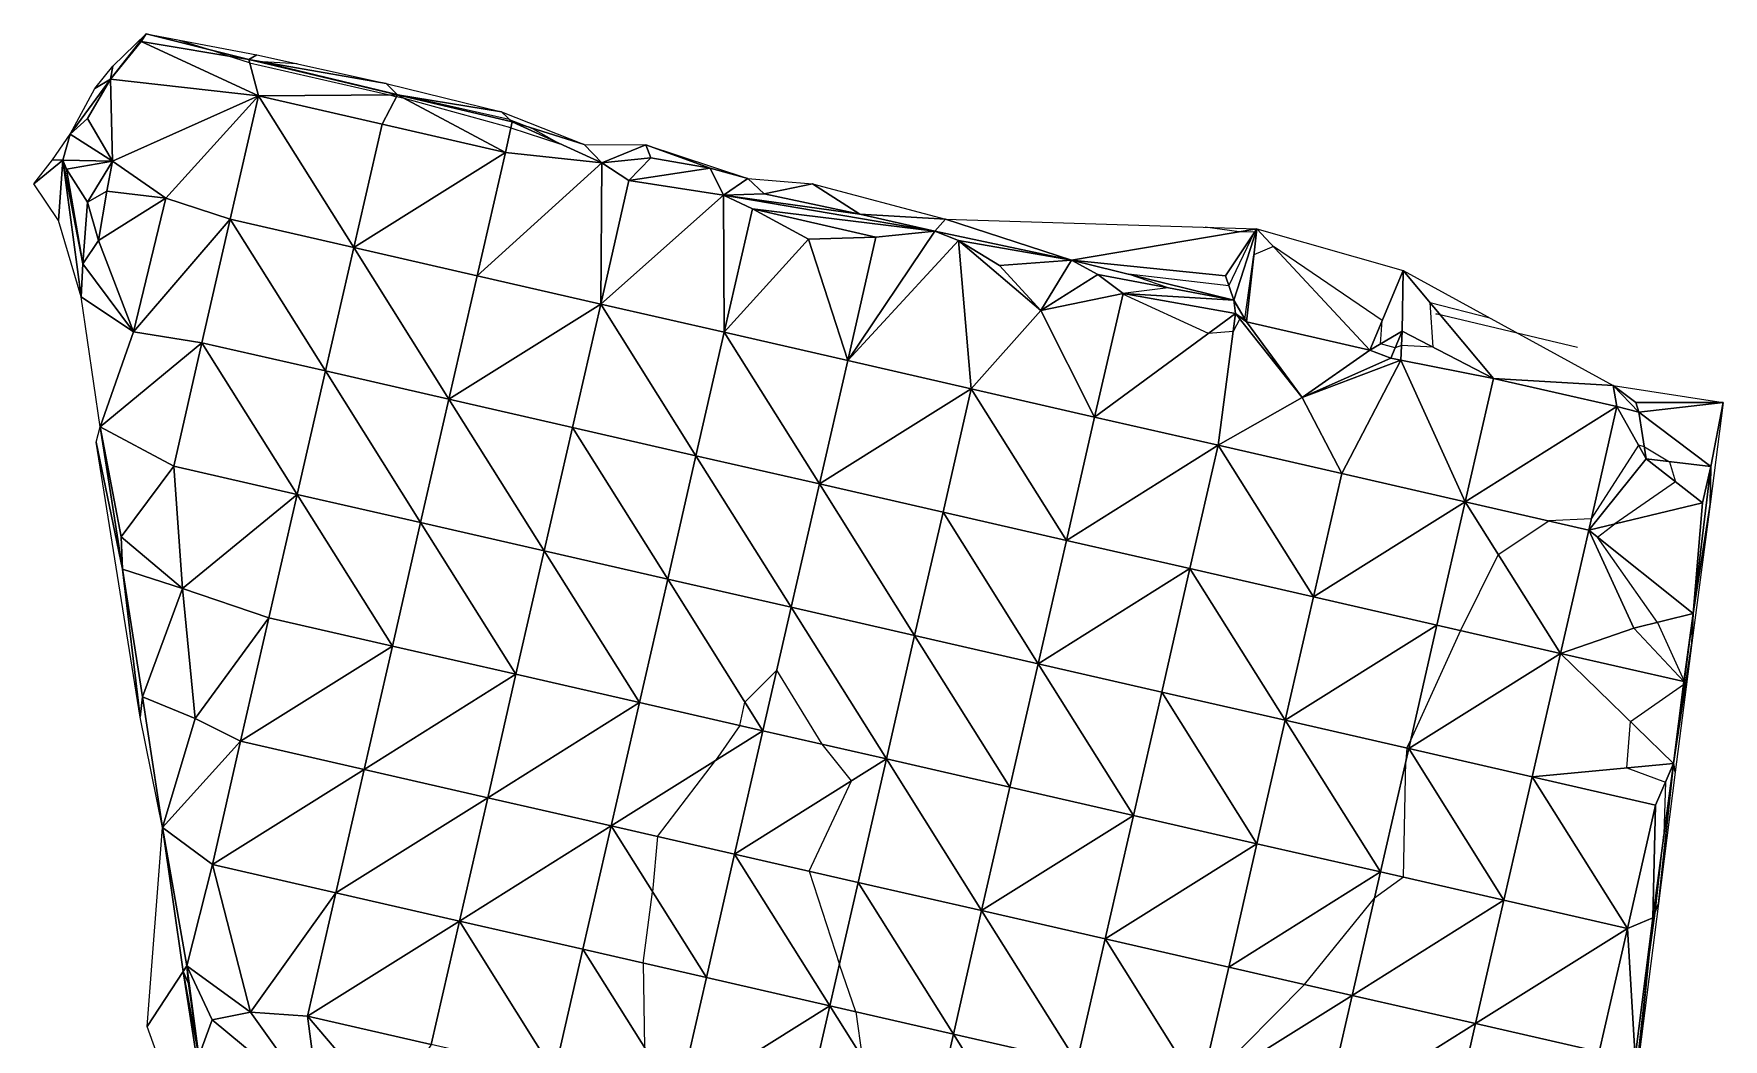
# Model space of a CAD drawing. Extents: x 452550 to 453808, y 451368 to 453069.
# Drawn here: x 452835 to 452968.3, y 452989.5 to 453068.9 of the extents above; entities that cross this region are included whole.
import ezdxf

# ---------------------------------------------------------------- set-up
doc = ezdxf.new("R2010")
doc.units = 0
doc.header["$LTSCALE"] = 0.35
doc.header["$MEASUREMENT"] = 0
doc.linetypes.add('DASHED', pattern=[5442.857143, 3628.571429, -1814.285714])
doc.layers.add('Default', color=42, linetype='Continuous', lineweight=25)
doc.layers.add('FPS_Contours-Minor', color=40, linetype='DASHED', lineweight=25)

msp = doc.modelspace()

# ---------------------------------------------------------------- linework, layer by layer
at = {"layer": 'Default', "ltscale": 2.857143}
msp.add_polyline3d([(452956.81, 453044.12, 13.9), (452945.64, 453046.78, 13.8), (452945.67, 453046.72, 13.84)], dxfattribs=at)
at = {"layer": 'Default', "color": 8, "linetype": 'Continuous', "lineweight": 25}
for points in [[(452843.44, 453068.28, 14.05), (452841.01, 453065.32, 14.25), (452843.82, 453068.9, 14.02)], [(452841.01, 453065.32, 14.25), (452841.19, 453066.35, 14.24), (452843.82, 453068.9, 14.02)], [(452852.7, 453063.99, 14.12), (452841.01, 453065.32, 14.25), (452843.44, 453068.28, 14.05)], [(452843.82, 453068.9, 14.02), (452851.93, 453066.87, 13.99), (452843.44, 453068.28, 14.05)], [(452851.93, 453066.87, 13.99), (452852.7, 453063.99, 14.12), (452843.44, 453068.28, 14.05)], [(452843.82, 453068.9, 14.02), (452852.57, 453067.24, 13.95), (452851.93, 453066.87, 13.99)], [(452851.93, 453066.87, 13.99), (452852.57, 453067.24, 13.95), (452862.77, 453064.98, 14.11)], [(452863.67, 453064.09, 13.99), (452852.7, 453063.99, 14.12), (452851.93, 453066.87, 13.99)], [(452862.77, 453064.98, 14.11), (452863.67, 453064.09, 13.99), (452851.93, 453066.87, 13.99)], [(452837.83, 453060.97, 14.28), (452839.79, 453064.58, 14.28), (452841.01, 453065.32, 14.25)], [(452839.19, 453062.22, 14.19), (452837.83, 453060.97, 14.28), (452841.01, 453065.32, 14.25)], [(452841.01, 453065.32, 14.25), (452841.17, 453058.83, 14.2), (452839.19, 453062.22, 14.19)], [(452841.19, 453066.35, 14.24), (452841.01, 453065.32, 14.25), (452839.79, 453064.58, 14.28)], [(452841.01, 453065.32, 14.25), (452852.7, 453063.99, 14.12), (452841.17, 453058.83, 14.2)], [(452852.7, 453063.99, 14.12), (452845.38, 453055.92, 14.07), (452841.17, 453058.83, 14.2)], [(452852.7, 453063.99, 14.12), (452850.47, 453054.25, 14.06), (452845.38, 453055.92, 14.07)], [(452860.22, 453052.02, 14.02), (452850.47, 453054.25, 14.06), (452852.7, 453063.99, 14.12)], [(452863.67, 453064.09, 13.99), (452862.45, 453061.76, 14.09), (452852.7, 453063.99, 14.12)], [(452862.45, 453061.76, 14.09), (452860.22, 453052.02, 14.02), (452852.7, 453063.99, 14.12)], [(452872.2, 453059.53, 14.1), (452862.45, 453061.76, 14.09), (452863.67, 453064.09, 13.99)], [(452862.77, 453064.98, 14.11), (452871.87, 453062.73, 14.07), (452863.67, 453064.09, 13.99)], [(452872.71, 453061.94, 13.97), (452872.2, 453059.53, 14.1), (452863.67, 453064.09, 13.99)], [(452871.87, 453062.73, 14.07), (452872.71, 453061.94, 13.97), (452863.67, 453064.09, 13.99)], [(452871.87, 453062.73, 14.07), (452878.4, 453060.15, 14.06), (452872.71, 453061.94, 13.97)], [(452841.17, 453058.83, 14.2), (452837.83, 453060.97, 14.28), (452839.19, 453062.22, 14.19)], [(452872.2, 453059.53, 14.1), (452860.22, 453052.02, 14.02), (452862.45, 453061.76, 14.09)], [(452879.8, 453058.7, 14.02), (452872.2, 453059.53, 14.1), (452872.71, 453061.94, 13.97)], [(452878.4, 453060.15, 14.06), (452879.8, 453058.7, 14.02), (452872.71, 453061.94, 13.97)], [(452837.83, 453060.97, 14.28), (452837.26, 453058.93, 14.26), (452836.45, 453058.95, 14.15)], [(452837.26, 453058.93, 14.26), (452837.83, 453060.97, 14.28), (452841.17, 453058.83, 14.2)], [(452878.4, 453060.15, 14.06), (452883.27, 453060.13, 14.14), (452879.8, 453058.7, 14.02)], [(452883.27, 453060.13, 14.14), (452883.67, 453059.09, 14), (452879.8, 453058.7, 14.02)], [(452888.35, 453058.28, 14.06), (452883.27, 453060.13, 14.14), (452891.32, 453057.47, 14.06)], [(452883.27, 453060.13, 14.14), (452888.35, 453058.28, 14.06), (452883.67, 453059.09, 14)], [(452834.96, 453057.04, 14.22), (452836.45, 453058.95, 14.15), (452837.26, 453058.93, 14.26)], [(452836.91, 453054.16, 14.25), (452834.96, 453057.04, 14.22), (452837.26, 453058.93, 14.26)], [(452838.71, 453048.13, 14.2), (452836.91, 453054.16, 14.25), (452837.26, 453058.93, 14.26)], [(452838.84, 453050.74, 14.14), (452838.71, 453048.13, 14.2), (452837.26, 453058.93, 14.26)], [(452837.54, 453058.22, 14.21), (452837.26, 453058.93, 14.26), (452841.17, 453058.83, 14.2)], [(452837.26, 453058.93, 14.26), (452837.54, 453058.22, 14.21), (452838.84, 453050.74, 14.14)], [(452839.21, 453055.59, 14.2), (452837.54, 453058.22, 14.21), (452841.17, 453058.83, 14.2)], [(452840.72, 453056.48, 14.2), (452839.21, 453055.59, 14.2), (452841.17, 453058.83, 14.2)], [(452845.38, 453055.92, 14.07), (452840.72, 453056.48, 14.2), (452841.17, 453058.83, 14.2)], [(452869.96, 453049.78, 14.02), (452860.22, 453052.02, 14.02), (452872.2, 453059.53, 14.1)], [(452869.96, 453049.78, 14.02), (452872.2, 453059.53, 14.1), (452879.8, 453058.7, 14.02)], [(452879.71, 453047.55, 14.03), (452869.96, 453049.78, 14.02), (452879.8, 453058.7, 14.02)], [(452881.94, 453057.3, 14.07), (452879.71, 453047.55, 14.03), (452879.8, 453058.7, 14.02)], [(452883.67, 453059.09, 14), (452881.94, 453057.3, 14.07), (452879.8, 453058.7, 14.02)], [(452888.35, 453058.28, 14.06), (452881.94, 453057.3, 14.07), (452883.67, 453059.09, 14)], [(452837.54, 453058.22, 14.21), (452839.21, 453055.59, 14.2), (452838.84, 453050.74, 14.14)], [(452889.4, 453056.16, 14.07), (452881.94, 453057.3, 14.07), (452888.35, 453058.28, 14.06)], [(452891.32, 453057.47, 14.06), (452889.4, 453056.16, 14.07), (452888.35, 453058.28, 14.06)], [(452889.4, 453056.16, 14.07), (452891.32, 453057.47, 14.06), (452892.61, 453056.26, 14.1)], [(452891.32, 453057.47, 14.06), (452896.44, 453057.04, 14.18), (452892.61, 453056.26, 14.1)], [(452840.72, 453056.48, 14.2), (452840.08, 453052.58, 14.41), (452839.21, 453055.59, 14.2)], [(452840.08, 453052.58, 14.41), (452840.72, 453056.48, 14.2), (452845.38, 453055.92, 14.07)], [(452879.71, 453047.55, 14.03), (452881.94, 453057.3, 14.07), (452889.4, 453056.16, 14.07)], [(452889.4, 453056.16, 14.07), (452889.46, 453045.32, 14.02), (452879.71, 453047.55, 14.03)], [(452889.4, 453056.16, 14.07), (452892.61, 453056.26, 14.1), (452900.16, 453054.65, 14.09)], [(452891.69, 453055.07, 14.07), (452889.4, 453056.16, 14.07), (452906.08, 453053.32, 14.01)], [(452900.16, 453054.65, 14.09), (452906.08, 453053.32, 14.01), (452889.4, 453056.16, 14.07)], [(452889.4, 453056.16, 14.07), (452891.69, 453055.07, 14.07), (452889.46, 453045.32, 14.02)], [(452892.61, 453056.26, 14.1), (452896.44, 453057.04, 14.18), (452900.16, 453054.65, 14.09)], [(452896.44, 453057.04, 14.18), (452906.93, 453054.26, 14.02), (452900.16, 453054.65, 14.09)], [(452839.21, 453055.59, 14.2), (452840.08, 453052.58, 14.41), (452838.84, 453050.74, 14.14)], [(452842.83, 453045.35, 14.14), (452840.08, 453052.58, 14.41), (452845.38, 453055.92, 14.07)], [(452845.38, 453055.92, 14.07), (452850.47, 453054.25, 14.06), (452842.83, 453045.35, 14.14)], [(452891.69, 453055.07, 14.07), (452896.12, 453052.68, 14.1), (452889.46, 453045.32, 14.02)], [(452901.44, 453052.84, 14.1), (452896.12, 453052.68, 14.1), (452891.69, 453055.07, 14.07)], [(452906.08, 453053.32, 14.01), (452901.44, 453052.84, 14.1), (452891.69, 453055.07, 14.07)], [(452906.93, 453054.26, 14.02), (452906.08, 453053.32, 14.01), (452900.16, 453054.65, 14.09)], [(452850.47, 453054.25, 14.06), (452848.24, 453044.5, 14.02), (452842.83, 453045.35, 14.14)], [(452857.99, 453042.27, 14.03), (452848.24, 453044.5, 14.02), (452850.47, 453054.25, 14.06)], [(452860.22, 453052.02, 14.02), (452857.99, 453042.27, 14.03), (452850.47, 453054.25, 14.06)], [(452899.21, 453043.09, 14.01), (452901.44, 453052.84, 14.1), (452906.08, 453053.32, 14.01)], [(452899.21, 453043.09, 14.01), (452906.08, 453053.32, 14.01), (452907.95, 453052.57, 14.05)], [(452906.93, 453054.26, 14.02), (452916.86, 453051.02, 14.04), (452906.08, 453053.32, 14.01)], [(452916.86, 453051.02, 14.04), (452907.95, 453052.57, 14.05), (452906.08, 453053.32, 14.01)], [(452906.93, 453054.26, 14.02), (452931.5, 453053.5, 14), (452916.86, 453051.02, 14.04)], [(452916.86, 453051.02, 14.04), (452931.5, 453053.5, 14), (452929.02, 453049.77, 14.05)], [(452929.02, 453049.77, 14.05), (452931.5, 453053.5, 14), (452929.68, 453047.86, 13.93)], [(452931.5, 453053.5, 14), (452930.68, 453046.15, 14.01), (452929.68, 453047.86, 13.93)], [(452940.43, 453043.91, 14.02), (452930.68, 453046.15, 14.01), (452931.5, 453053.5, 14)], [(452940.43, 453043.91, 14.02), (452931.5, 453053.5, 14), (452943.05, 453050.21, 13.96)], [(452842.83, 453045.35, 14.14), (452838.84, 453050.74, 14.14), (452840.08, 453052.58, 14.41)], [(452867.73, 453040.04, 14.03), (452857.99, 453042.27, 14.03), (452860.22, 453052.02, 14.02)], [(452869.96, 453049.78, 14.02), (452867.73, 453040.04, 14.03), (452860.22, 453052.02, 14.02)], [(452896.12, 453052.68, 14.1), (452899.21, 453043.09, 14.01), (452889.46, 453045.32, 14.02)], [(452901.44, 453052.84, 14.1), (452899.21, 453043.09, 14.01), (452896.12, 453052.68, 14.1)], [(452908.96, 453040.86, 14.02), (452899.21, 453043.09, 14.01), (452907.95, 453052.57, 14.05)], [(452916.86, 453051.02, 14.04), (452911.19, 453050.61, 14.07), (452907.95, 453052.57, 14.05)], [(452907.95, 453052.57, 14.05), (452914.45, 453047.04, 14.01), (452908.96, 453040.86, 14.02)], [(452911.19, 453050.61, 14.07), (452914.45, 453047.04, 14.01), (452907.95, 453052.57, 14.05)], [(452842.83, 453045.35, 14.14), (452838.71, 453048.13, 14.2), (452838.84, 453050.74, 14.14)], [(452911.19, 453050.61, 14.07), (452916.86, 453051.02, 14.04), (452914.45, 453047.04, 14.01)], [(452916.86, 453051.02, 14.04), (452918.94, 453049.88, 14.07), (452914.45, 453047.04, 14.01)], [(452929.68, 453047.86, 13.93), (452918.94, 453049.88, 14.07), (452916.86, 453051.02, 14.04)], [(452929.02, 453049.77, 14.05), (452929.68, 453047.86, 13.93), (452916.86, 453051.02, 14.04)], [(452879.71, 453047.55, 14.03), (452867.73, 453040.04, 14.03), (452869.96, 453049.78, 14.02)], [(452918.94, 453049.88, 14.07), (452920.94, 453048.38, 14), (452914.45, 453047.04, 14.01)], [(452929.68, 453047.86, 13.93), (452920.94, 453048.38, 14), (452918.94, 453049.88, 14.07)], [(452940.43, 453043.91, 14.02), (452943.05, 453050.21, 13.96), (452942.97, 453045.41, 13.95)], [(452943.05, 453050.21, 13.96), (452950.18, 453041.68, 14.09), (452942.97, 453045.41, 13.95)], [(452959.62, 453041.13, 14.06), (452950.18, 453041.68, 14.09), (452943.05, 453050.21, 13.96)], [(452842.83, 453045.35, 14.14), (452840.19, 453037.86, 14.32), (452838.71, 453048.13, 14.2)], [(452920.94, 453048.38, 14), (452918.7, 453038.63, 14.02), (452914.45, 453047.04, 14.01)], [(452918.7, 453038.63, 14.02), (452920.94, 453048.38, 14), (452929.82, 453046.81, 13.99)], [(452920.94, 453048.38, 14), (452929.68, 453047.86, 13.93), (452929.82, 453046.81, 13.99)], [(452877.48, 453037.81, 14.03), (452867.73, 453040.04, 14.03), (452879.71, 453047.55, 14.03)], [(452887.23, 453035.57, 14.02), (452877.48, 453037.81, 14.03), (452879.71, 453047.55, 14.03)], [(452889.46, 453045.32, 14.02), (452887.23, 453035.57, 14.02), (452879.71, 453047.55, 14.03)], [(452918.7, 453038.63, 14.02), (452908.96, 453040.86, 14.02), (452914.45, 453047.04, 14.01)], [(452928.45, 453036.4, 14.03), (452918.7, 453038.63, 14.02), (452929.82, 453046.81, 13.99)], [(452928.45, 453036.4, 14.03), (452929.82, 453046.81, 13.99), (452935.08, 453040.17, 14.07)], [(452929.68, 453047.86, 13.93), (452930.68, 453046.15, 14.01), (452929.82, 453046.81, 13.99)], [(452929.82, 453046.81, 13.99), (452930.68, 453046.15, 14.01), (452935.08, 453040.17, 14.07)], [(452842.83, 453045.35, 14.14), (452848.24, 453044.5, 14.02), (452840.19, 453037.86, 14.32)], [(452896.98, 453033.34, 14.01), (452887.23, 453035.57, 14.02), (452889.46, 453045.32, 14.02)], [(452899.21, 453043.09, 14.01), (452896.98, 453033.34, 14.01), (452889.46, 453045.32, 14.02)], [(452930.68, 453046.15, 14.01), (452940.43, 453043.91, 14.02), (452935.08, 453040.17, 14.07)], [(452940.43, 453043.91, 14.02), (452942.97, 453045.41, 13.95), (452942.07, 453043.28, 14.03)], [(452942.07, 453043.28, 14.03), (452942.97, 453045.41, 13.95), (452942.86, 453043.11, 14.05)], [(452942.97, 453045.41, 13.95), (452950.18, 453041.68, 14.09), (452942.86, 453043.11, 14.05)], [(452848.24, 453044.5, 14.02), (452846.01, 453034.75, 14.1), (452840.19, 453037.86, 14.32)], [(452855.75, 453032.52, 14.05), (452846.01, 453034.75, 14.1), (452848.24, 453044.5, 14.02)], [(452857.99, 453042.27, 14.03), (452855.75, 453032.52, 14.05), (452848.24, 453044.5, 14.02)], [(452908.96, 453040.86, 14.02), (452896.98, 453033.34, 14.01), (452899.21, 453043.09, 14.01)], [(452940.43, 453043.91, 14.02), (452942.07, 453043.28, 14.03), (452935.08, 453040.17, 14.07)], [(452935.08, 453040.17, 14.07), (452942.07, 453043.28, 14.03), (452942.86, 453043.11, 14.05)], [(452938.2, 453034.17, 14.03), (452935.08, 453040.17, 14.07), (452942.86, 453043.11, 14.05)], [(452947.95, 453031.94, 14.02), (452938.2, 453034.17, 14.03), (452942.86, 453043.11, 14.05)], [(452942.86, 453043.11, 14.05), (452950.18, 453041.68, 14.09), (452947.95, 453031.94, 14.02)], [(452865.5, 453030.29, 14.05), (452855.75, 453032.52, 14.05), (452857.99, 453042.27, 14.03)], [(452867.73, 453040.04, 14.03), (452865.5, 453030.29, 14.05), (452857.99, 453042.27, 14.03)], [(452947.95, 453031.94, 14.02), (452950.18, 453041.68, 14.09), (452959.93, 453039.45, 14.08)], [(452950.18, 453041.68, 14.09), (452959.62, 453041.13, 14.06), (452959.93, 453039.45, 14.08)], [(452875.25, 453028.06, 14.05), (452865.5, 453030.29, 14.05), (452867.73, 453040.04, 14.03)], [(452877.48, 453037.81, 14.03), (452875.25, 453028.06, 14.05), (452867.73, 453040.04, 14.03)], [(452906.73, 453031.11, 14.01), (452896.98, 453033.34, 14.01), (452908.96, 453040.86, 14.02)], [(452916.47, 453028.88, 14.03), (452906.73, 453031.11, 14.01), (452908.96, 453040.86, 14.02)], [(452918.7, 453038.63, 14.02), (452916.47, 453028.88, 14.03), (452908.96, 453040.86, 14.02)], [(452938.2, 453034.17, 14.03), (452928.45, 453036.4, 14.03), (452935.08, 453040.17, 14.07)], [(452959.93, 453039.45, 14.08), (452959.62, 453041.13, 14.06), (452961.66, 453039.01, 14.08)], [(452959.62, 453041.13, 14.06), (452968.31, 453039.78, 14.03), (452961.41, 453039.78, 14.14)], [(452959.62, 453041.13, 14.06), (452961.41, 453039.78, 14.14), (452961.66, 453039.01, 14.08)], [(452959.93, 453039.45, 14.08), (452957.7, 453029.7, 13.99), (452947.95, 453031.94, 14.02)], [(452959.93, 453039.45, 14.08), (452962.23, 453035.32, 13.97), (452957.7, 453029.7, 13.99)], [(452959.93, 453039.45, 14.08), (452961.66, 453039.01, 14.08), (452962.23, 453035.32, 13.97)], [(452968.31, 453039.78, 14.03), (452961.66, 453039.01, 14.08), (452961.41, 453039.78, 14.14)], [(452961.66, 453039.01, 14.08), (452968.31, 453039.78, 14.03), (452967.33, 453034.71, 14.05)], [(452967.33, 453034.71, 14.05), (452962.23, 453035.32, 13.97), (452961.66, 453039.01, 14.08)], [(452967.28, 453031.75, 14.04), (452967.33, 453034.71, 14.05), (452968.31, 453039.78, 14.03)], [(452841.96, 453026.6, 14.28), (452839.88, 453036.65, 14.19), (452840.19, 453037.86, 14.32)], [(452841.85, 453029.17, 14.15), (452841.96, 453026.6, 14.28), (452840.19, 453037.86, 14.32)], [(452840.19, 453037.86, 14.32), (452846.01, 453034.75, 14.1), (452841.85, 453029.17, 14.15)], [(452885, 453025.83, 14.04), (452875.25, 453028.06, 14.05), (452877.48, 453037.81, 14.03)], [(452887.23, 453035.57, 14.02), (452885, 453025.83, 14.04), (452877.48, 453037.81, 14.03)], [(452928.45, 453036.4, 14.03), (452916.47, 453028.88, 14.03), (452918.7, 453038.63, 14.02)], [(452839.88, 453036.65, 14.19), (452841.96, 453026.6, 14.28), (452843.36, 453014.93, 14.23)], [(452926.22, 453026.65, 14.03), (452916.47, 453028.88, 14.03), (452928.45, 453036.4, 14.03)], [(452935.97, 453024.42, 14.04), (452926.22, 453026.65, 14.03), (452928.45, 453036.4, 14.03)], [(452938.2, 453034.17, 14.03), (452935.97, 453024.42, 14.04), (452928.45, 453036.4, 14.03)], [(452846.01, 453034.75, 14.1), (452846.7, 453025.07, 14.12), (452841.85, 453029.17, 14.15)], [(452846.01, 453034.75, 14.1), (452855.75, 453032.52, 14.05), (452846.7, 453025.07, 14.12)], [(452894.75, 453023.6, 14.01), (452885, 453025.83, 14.04), (452887.23, 453035.57, 14.02)], [(452896.98, 453033.34, 14.01), (452894.75, 453023.6, 14.01), (452887.23, 453035.57, 14.02)], [(452957.7, 453029.7, 13.99), (452962.23, 453035.32, 13.97), (452966.68, 453031.86, 14.03)], [(452967.33, 453034.71, 14.05), (452966.68, 453031.86, 14.03), (452962.23, 453035.32, 13.97)], [(452966.68, 453031.86, 14.03), (452967.33, 453034.71, 14.05), (452965.94, 453023.1, 14.08)], [(452967.33, 453034.71, 14.05), (452967.28, 453031.75, 14.04), (452965.94, 453023.1, 14.08)], [(452904.49, 453021.36, 14.02), (452894.75, 453023.6, 14.01), (452896.98, 453033.34, 14.01)], [(452906.73, 453031.11, 14.01), (452904.49, 453021.36, 14.02), (452896.98, 453033.34, 14.01)], [(452947.95, 453031.94, 14.02), (452935.97, 453024.42, 14.04), (452938.2, 453034.17, 14.03)], [(452855.75, 453032.52, 14.05), (452853.52, 453022.77, 14.06), (452846.7, 453025.07, 14.12)], [(452863.27, 453020.54, 14.05), (452853.52, 453022.77, 14.06), (452855.75, 453032.52, 14.05)], [(452865.5, 453030.29, 14.05), (452863.27, 453020.54, 14.05), (452855.75, 453032.52, 14.05)], [(452914.24, 453019.13, 14.03), (452904.49, 453021.36, 14.02), (452906.73, 453031.11, 14.01)], [(452916.47, 453028.88, 14.03), (452914.24, 453019.13, 14.03), (452906.73, 453031.11, 14.01)], [(452945.72, 453022.19, 14.01), (452935.97, 453024.42, 14.04), (452947.95, 453031.94, 14.02)], [(452955.46, 453019.96, 13.97), (452945.72, 453022.19, 14.01), (452947.95, 453031.94, 14.02)], [(452957.7, 453029.7, 13.99), (452955.46, 453019.96, 13.97), (452947.95, 453031.94, 14.02)], [(452957.7, 453029.7, 13.99), (452966.68, 453031.86, 14.03), (452965.94, 453023.1, 14.08)], [(452965.83, 453020.78, 14.07), (452965.94, 453023.1, 14.08), (452967.28, 453031.75, 14.04)], [(452873.02, 453018.31, 14.04), (452863.27, 453020.54, 14.05), (452865.5, 453030.29, 14.05)], [(452875.25, 453028.06, 14.05), (452873.02, 453018.31, 14.04), (452865.5, 453030.29, 14.05)], [(452955.46, 453019.96, 13.97), (452957.7, 453029.7, 13.99), (452961.27, 453021.94, 13.95)], [(452965.94, 453023.1, 14.08), (452961.27, 453021.94, 13.95), (452957.7, 453029.7, 13.99)], [(452846.7, 453025.07, 14.12), (452841.96, 453026.6, 14.28), (452841.85, 453029.17, 14.15)], [(452882.77, 453016.08, 14.04), (452873.02, 453018.31, 14.04), (452875.25, 453028.06, 14.05)], [(452885, 453025.83, 14.04), (452882.77, 453016.08, 14.04), (452875.25, 453028.06, 14.05)], [(452926.22, 453026.65, 14.03), (452914.24, 453019.13, 14.03), (452916.47, 453028.88, 14.03)], [(452923.99, 453016.9, 14.02), (452914.24, 453019.13, 14.03), (452926.22, 453026.65, 14.03)], [(452933.74, 453014.67, 14.03), (452923.99, 453016.9, 14.02), (452926.22, 453026.65, 14.03)], [(452935.97, 453024.42, 14.04), (452933.74, 453014.67, 14.03), (452926.22, 453026.65, 14.03)], [(452846.7, 453025.07, 14.12), (452843.55, 453016.52, 14.26), (452841.96, 453026.6, 14.28)], [(452841.96, 453026.6, 14.28), (452843.55, 453016.52, 14.26), (452843.36, 453014.93, 14.23)], [(452892.51, 453013.85, 13.99), (452882.77, 453016.08, 14.04), (452885, 453025.83, 14.04)], [(452894.75, 453023.6, 14.01), (452892.51, 453013.85, 13.99), (452885, 453025.83, 14.04)], [(452846.7, 453025.07, 14.12), (452847.69, 453014.81, 14.18), (452843.55, 453016.52, 14.26)], [(452846.7, 453025.07, 14.12), (452853.52, 453022.77, 14.06), (452847.69, 453014.81, 14.18)], [(452945.72, 453022.19, 14.01), (452933.74, 453014.67, 14.03), (452935.97, 453024.42, 14.04)], [(452853.52, 453022.77, 14.06), (452851.29, 453013.02, 14.1), (452847.69, 453014.81, 14.18)], [(452863.27, 453020.54, 14.05), (452851.29, 453013.02, 14.1), (452853.52, 453022.77, 14.06)], [(452902.26, 453011.62, 14.01), (452892.51, 453013.85, 13.99), (452894.75, 453023.6, 14.01)], [(452904.49, 453021.36, 14.02), (452902.26, 453011.62, 14.01), (452894.75, 453023.6, 14.01)], [(452965.21, 453017.73, 14), (452961.27, 453021.94, 13.95), (452965.94, 453023.1, 14.08)], [(452965.21, 453017.73, 14), (452965.94, 453023.1, 14.08), (452964.4, 453011.26, 14.02)], [(452965.94, 453023.1, 14.08), (452965.83, 453020.78, 14.07), (452964.4, 453011.26, 14.02)], [(452912.01, 453009.39, 14.02), (452902.26, 453011.62, 14.01), (452904.49, 453021.36, 14.02)], [(452914.24, 453019.13, 14.03), (452912.01, 453009.39, 14.02), (452904.49, 453021.36, 14.02)], [(452943.49, 453012.44, 14), (452933.74, 453014.67, 14.03), (452945.72, 453022.19, 14.01)], [(452955.46, 453019.96, 13.97), (452943.49, 453012.44, 14), (452945.72, 453022.19, 14.01)], [(452965.21, 453017.73, 14), (452955.46, 453019.96, 13.97), (452961.27, 453021.94, 13.95)], [(452861.04, 453010.79, 14.05), (452851.29, 453013.02, 14.1), (452863.27, 453020.54, 14.05)], [(452873.02, 453018.31, 14.04), (452861.04, 453010.79, 14.05), (452863.27, 453020.54, 14.05)], [(452965.83, 453020.78, 14.07), (452964.51, 453010.57, 14.05), (452964.4, 453011.26, 14.02)], [(452921.76, 453007.15, 14), (452912.01, 453009.39, 14.02), (452914.24, 453019.13, 14.03)], [(452923.99, 453016.9, 14.02), (452921.76, 453007.15, 14), (452914.24, 453019.13, 14.03)], [(452953.23, 453010.21, 13.96), (452943.49, 453012.44, 14), (452955.46, 453019.96, 13.97)], [(452953.23, 453010.21, 13.96), (452955.46, 453019.96, 13.97), (452964.4, 453011.26, 14.02)], [(452955.46, 453019.96, 13.97), (452965.21, 453017.73, 14), (452964.4, 453011.26, 14.02)], [(452870.79, 453008.56, 14.03), (452861.04, 453010.79, 14.05), (452873.02, 453018.31, 14.04)], [(452882.77, 453016.08, 14.04), (452870.79, 453008.56, 14.03), (452873.02, 453018.31, 14.04)], [(452845.11, 453006.2, 14.23), (452843.36, 453014.93, 14.23), (452843.55, 453016.52, 14.26)], [(452847.69, 453014.81, 14.18), (452845.11, 453006.2, 14.23), (452843.55, 453016.52, 14.26)], [(452880.54, 453006.33, 14.02), (452870.79, 453008.56, 14.03), (452882.77, 453016.08, 14.04)], [(452880.54, 453006.33, 14.02), (452882.77, 453016.08, 14.04), (452892.51, 453013.85, 13.99)], [(452931.51, 453004.92, 14.01), (452921.76, 453007.15, 14), (452923.99, 453016.9, 14.02)], [(452933.74, 453014.67, 14.03), (452931.51, 453004.92, 14.01), (452923.99, 453016.9, 14.02)], [(452847.69, 453014.81, 14.18), (452851.29, 453013.02, 14.1), (452845.11, 453006.2, 14.23)], [(452941.25, 453002.69, 14), (452931.51, 453004.92, 14.01), (452933.74, 453014.67, 14.03)], [(452943.49, 453012.44, 14), (452941.25, 453002.69, 14), (452933.74, 453014.67, 14.03)], [(452892.51, 453013.85, 13.99), (452890.28, 453004.1, 13.97), (452880.54, 453006.33, 14.02)], [(452890.28, 453004.1, 13.97), (452892.51, 453013.85, 13.99), (452902.26, 453011.62, 14.01)], [(452851.29, 453013.02, 14.1), (452849.06, 453003.28, 14.21), (452845.11, 453006.2, 14.23)], [(452861.04, 453010.79, 14.05), (452849.06, 453003.28, 14.21), (452851.29, 453013.02, 14.1)], [(452951, 453000.46, 13.98), (452941.25, 453002.69, 14), (452943.49, 453012.44, 14)], [(452953.23, 453010.21, 13.96), (452951, 453000.46, 13.98), (452943.49, 453012.44, 14)], [(452858.81, 453001.05, 14.03), (452849.06, 453003.28, 14.21), (452861.04, 453010.79, 14.05)], [(452870.79, 453008.56, 14.03), (452858.81, 453001.05, 14.03), (452861.04, 453010.79, 14.05)], [(452900.03, 453001.87, 14.02), (452890.28, 453004.1, 13.97), (452902.26, 453011.62, 14.01)], [(452909.78, 452999.64, 14.05), (452900.03, 453001.87, 14.02), (452902.26, 453011.62, 14.01)], [(452912.01, 453009.39, 14.02), (452909.78, 452999.64, 14.05), (452902.26, 453011.62, 14.01)], [(452962.98, 453007.98, 13.98), (452953.23, 453010.21, 13.96), (452964.4, 453011.26, 14.02)], [(452962.98, 453007.98, 13.98), (452964.4, 453011.26, 14.02), (452962.76, 452999.08, 13.98)], [(452964.4, 453011.26, 14.02), (452963.2, 453000.21, 14.02), (452962.76, 452999.08, 13.98)], [(452964.4, 453011.26, 14.02), (452964.51, 453010.57, 14.05), (452963.2, 453000.21, 14.02)], [(452921.76, 453007.15, 14), (452909.78, 452999.64, 14.05), (452912.01, 453009.39, 14.02)], [(452960.75, 452998.23, 13.98), (452951, 453000.46, 13.98), (452953.23, 453010.21, 13.96)], [(452962.98, 453007.98, 13.98), (452960.75, 452998.23, 13.98), (452953.23, 453010.21, 13.96)], [(452868.56, 452998.81, 14.01), (452858.81, 453001.05, 14.03), (452870.79, 453008.56, 14.03)], [(452880.54, 453006.33, 14.02), (452868.56, 452998.81, 14.01), (452870.79, 453008.56, 14.03)], [(452962.76, 452999.08, 13.98), (452960.75, 452998.23, 13.98), (452962.98, 453007.98, 13.98)], [(452919.53, 452997.41, 14.03), (452909.78, 452999.64, 14.05), (452921.76, 453007.15, 14)], [(452931.51, 453004.92, 14.01), (452919.53, 452997.41, 14.03), (452921.76, 453007.15, 14)], [(452845.11, 453006.2, 14.23), (452846.76, 452994.84, 14.17), (452843.92, 452990.48, 14.06)], [(452846.76, 452994.84, 14.17), (452845.11, 453006.2, 14.23), (452847.03, 452995.28, 14.19)], [(452845.11, 453006.2, 14.23), (452849.06, 453003.28, 14.21), (452847.03, 452995.28, 14.19)], [(452878.3, 452996.58, 14.02), (452868.56, 452998.81, 14.01), (452880.54, 453006.33, 14.02)], [(452888.05, 452994.35, 13.98), (452878.3, 452996.58, 14.02), (452880.54, 453006.33, 14.02)], [(452890.28, 453004.1, 13.97), (452888.05, 452994.35, 13.98), (452880.54, 453006.33, 14.02)], [(452897.8, 452992.12, 13.99), (452888.05, 452994.35, 13.98), (452890.28, 453004.1, 13.97)], [(452900.03, 453001.87, 14.02), (452897.8, 452992.12, 13.99), (452890.28, 453004.1, 13.97)], [(452929.28, 452995.18, 14.03), (452919.53, 452997.41, 14.03), (452931.51, 453004.92, 14.01)], [(452941.25, 453002.69, 14), (452929.28, 452995.18, 14.03), (452931.51, 453004.92, 14.01)], [(452849.06, 453003.28, 14.21), (452852.08, 452991.61, 14.12), (452847.03, 452995.28, 14.19)], [(452849.06, 453003.28, 14.21), (452858.81, 453001.05, 14.03), (452852.08, 452991.61, 14.12)], [(452939.02, 452992.94, 13.98), (452929.28, 452995.18, 14.03), (452941.25, 453002.69, 14)], [(452951, 453000.46, 13.98), (452939.02, 452992.94, 13.98), (452941.25, 453002.69, 14)], [(452907.55, 452989.89, 14.04), (452897.8, 452992.12, 13.99), (452900.03, 453001.87, 14.02)], [(452909.78, 452999.64, 14.05), (452907.55, 452989.89, 14.04), (452900.03, 453001.87, 14.02)], [(452858.81, 453001.05, 14.03), (452856.58, 452991.3, 14.05), (452852.08, 452991.61, 14.12)], [(452868.56, 452998.81, 14.01), (452856.58, 452991.3, 14.05), (452858.81, 453001.05, 14.03)], [(452948.77, 452990.71, 13.97), (452939.02, 452992.94, 13.98), (452951, 453000.46, 13.98)], [(452960.75, 452998.23, 13.98), (452948.77, 452990.71, 13.97), (452951, 453000.46, 13.98)], [(452961.69, 452988.24, 14.05), (452962.76, 452999.08, 13.98), (452963.2, 453000.21, 14.02)], [(452866.33, 452989.07, 14.01), (452856.58, 452991.3, 14.05), (452868.56, 452998.81, 14.01)], [(452876.07, 452986.83, 14.01), (452866.33, 452989.07, 14.01), (452868.56, 452998.81, 14.01)], [(452878.3, 452996.58, 14.02), (452876.07, 452986.83, 14.01), (452868.56, 452998.81, 14.01)], [(452917.3, 452987.66, 14.01), (452907.55, 452989.89, 14.04), (452909.78, 452999.64, 14.05)], [(452919.53, 452997.41, 14.03), (452917.3, 452987.66, 14.01), (452909.78, 452999.64, 14.05)], [(452960.75, 452998.23, 13.98), (452962.76, 452999.08, 13.98), (452961.36, 452988.03, 13.88)], [(452962.76, 452999.08, 13.98), (452961.69, 452988.24, 14.05), (452961.36, 452988.03, 13.88)], [(452927.04, 452985.43, 14), (452917.3, 452987.66, 14.01), (452919.53, 452997.41, 14.03)], [(452929.28, 452995.18, 14.03), (452927.04, 452985.43, 14), (452919.53, 452997.41, 14.03)], [(452958.52, 452988.48, 13.91), (452948.77, 452990.71, 13.97), (452960.75, 452998.23, 13.98)], [(452961.36, 452988.03, 13.88), (452958.52, 452988.48, 13.91), (452960.75, 452998.23, 13.98)], [(452885.82, 452984.6, 13.99), (452876.07, 452986.83, 14.01), (452878.3, 452996.58, 14.02)], [(452888.05, 452994.35, 13.98), (452885.82, 452984.6, 13.99), (452878.3, 452996.58, 14.02)], [(452850.12, 452973.23, 14.16), (452843.92, 452990.48, 14.06), (452846.76, 452994.84, 14.17)], [(452846.76, 452994.84, 14.17), (452847.03, 452995.28, 14.19), (452847.17, 452993.89, 14.1)], [(452846.76, 452994.84, 14.17), (452847.17, 452993.89, 14.1), (452848, 452988.15, 14.09)], [(452848, 452988.15, 14.09), (452850.12, 452973.23, 14.16), (452846.76, 452994.84, 14.17)], [(452849.05, 452991.01, 14.1), (452847.03, 452995.28, 14.19), (452852.08, 452991.61, 14.12)], [(452847.17, 452993.89, 14.1), (452847.03, 452995.28, 14.19), (452848, 452988.15, 14.09)], [(452847.03, 452995.28, 14.19), (452849.05, 452991.01, 14.1), (452848, 452988.15, 14.09)], [(452939.02, 452992.94, 13.98), (452927.04, 452985.43, 14), (452929.28, 452995.18, 14.03)], [(452897.8, 452992.12, 13.99), (452885.82, 452984.6, 13.99), (452888.05, 452994.35, 13.98)], [(452895.57, 452982.37, 13.97), (452885.82, 452984.6, 13.99), (452897.8, 452992.12, 13.99)], [(452905.32, 452980.14, 14.02), (452895.57, 452982.37, 13.97), (452897.8, 452992.12, 13.99)], [(452907.55, 452989.89, 14.04), (452905.32, 452980.14, 14.02), (452897.8, 452992.12, 13.99)], [(452936.79, 452983.2, 13.97), (452927.04, 452985.43, 14), (452939.02, 452992.94, 13.98)], [(452948.77, 452990.71, 13.97), (452936.79, 452983.2, 13.97), (452939.02, 452992.94, 13.98)], [(452857.54, 452983.95, 14), (452848, 452988.15, 14.09), (452849.05, 452991.01, 14.1)], [(452852.08, 452991.61, 14.12), (452857.54, 452983.95, 14), (452849.05, 452991.01, 14.1)], [(452852.08, 452991.61, 14.12), (452856.58, 452991.3, 14.05), (452857.54, 452983.95, 14)], [(452857.54, 452983.95, 14), (452856.58, 452991.3, 14.05), (452863.01, 452983.71, 14.04)], [(452856.58, 452991.3, 14.05), (452866.33, 452989.07, 14.01), (452863.01, 452983.71, 14.04)], [(452946.54, 452980.96, 13.94), (452936.79, 452983.2, 13.97), (452948.77, 452990.71, 13.97)], [(452958.52, 452988.48, 13.91), (452946.54, 452980.96, 13.94), (452948.77, 452990.71, 13.97)], [(452915.07, 452977.91, 13.99), (452905.32, 452980.14, 14.02), (452907.55, 452989.89, 14.04)], [(452917.3, 452987.66, 14.01), (452915.07, 452977.91, 13.99), (452907.55, 452989.89, 14.04)]]:
    msp.add_3dface(points, dxfattribs=at)
at = {"layer": 'FPS_Contours-Minor', "color": 12, "linetype": 'Continuous', "lineweight": 25}
for p, q in [((452846.44, 453068.41, 14), (452848.98, 453067.61, 14)), ((452850.26, 453067.15, 14), (452848.98, 453067.61, 14)), ((452852, 453066.6, 14), (452850.26, 453067.15, 14)), ((452855.75, 453066.54, 14), (452853.01, 453066.68, 14)), ((452853.01, 453066.68, 14), (452863.62, 453064.14, 14)), ((452852, 453066.6, 14), (452863.05, 453064.08, 14)), ((452863.05, 453064.08, 14), (452863.58, 453063.92, 14)), ((452863.62, 453064.14, 14), (452864.41, 453063.96, 14)), ((452864.22, 453063.79, 14), (452863.58, 453063.92, 14)), ((452872.61, 453061.46, 14), (452864.22, 453063.79, 14)), ((452872.49, 453062.14, 14), (452864.41, 453063.96, 14)), ((452872.49, 453062.14, 14), (452874.32, 453061.43, 14)), ((452872.61, 453061.46, 14), (452876.48, 453060.21, 14)), ((452874.32, 453061.43, 14), (452876.48, 453060.21, 14)), ((452930.11, 453053.26, 14), (452927.41, 453053.62, 14)), ((452929.3, 453048.98, 14), (452931.32, 453053.22, 14)), ((452931.32, 453053.22, 14), (452930.11, 453053.26, 14)), ((452932.81, 453052.1, 14), (452931.27, 453051.43, 14)), ((452941.4, 453046.24, 14), (452932.81, 453052.1, 14)), ((452930.56, 453046.36, 14), (452931.27, 453051.43, 14)), ((452924.5, 453048.84, 14), (452921.37, 453049.91, 14)), ((452929.3, 453048.98, 14), (452921.37, 453049.91, 14)), ((452920.93, 453048.38, 14), (452920.89, 453048.37, 14)), ((452920.93, 453048.33, 14), (452920.89, 453048.37, 14)), ((452924.5, 453048.84, 14), (452920.93, 453048.38, 14)), ((452927.68, 453045.23, 14), (452920.93, 453048.33, 14)), ((452945.17, 453047.68, 14), (452949.89, 453046.47, 14)), ((452945.43, 453044.14, 14), (452945.17, 453047.68, 14)), ((452929.64, 453045.39, 14), (452927.68, 453045.23, 14)), ((452930.16, 453046.39, 14), (452929.64, 453045.39, 14)), ((452930.16, 453046.39, 14), (452930.11, 453046.59, 14)), ((452930.56, 453046.36, 14), (452930.11, 453046.59, 14)), ((452941.25, 453044.4, 14), (452941.4, 453046.24, 14)), ((452942.41, 453044.09, 14), (452941.25, 453044.4, 14)), ((452942.92, 453044.28, 14), (452942.41, 453044.09, 14)), ((452945.43, 453044.14, 14), (452942.92, 453044.28, 14)), ((452961.62, 453036.41, 14), (452957.9, 453030.58, 14)), ((452962.09, 453036.27, 14), (452961.62, 453036.41, 14)), ((452962.09, 453036.27, 14), (452964.07, 453035.1, 14)), ((452964.07, 453035.1, 14), (452964.54, 453033.52, 14)), ((452964.54, 453033.52, 14), (452959.75, 453030.2, 14)), ((452950.55, 453027.78, 14), (452954.54, 453030.43, 14)), ((452957.9, 453030.58, 14), (452954.54, 453030.43, 14)), ((452958.4, 453029.14, 14), (452959.75, 453030.2, 14)), ((452963.13, 453022.4, 14), (452958.4, 453029.14, 14)), ((452950.55, 453027.78, 14), (452947.58, 453021.76, 14)), ((452947.58, 453021.76, 14), (452943.63, 453013.07, 14)), ((452963.13, 453022.4, 14), (452965.22, 453017.77, 14)), ((452891.1, 453016.11, 14), (452893.61, 453018.64, 14)), ((452897.18, 453012.78, 14), (452893.61, 453018.64, 14)), ((452961, 453014.57, 14), (452965.19, 453017.51, 14)), ((452965.22, 453017.77, 14), (452965.19, 453017.51, 14)), ((452890.69, 453014.27, 14), (452891.1, 453016.11, 14)), ((452890.69, 453014.27, 14), (452888.77, 453011.5, 14)), ((452960.7, 453010.91, 14), (452961, 453014.57, 14)), ((452899.52, 453009.89, 14), (452897.18, 453012.78, 14)), ((452943.35, 453012.47, 14), (452943.26, 453011.47, 14)), ((452943.35, 453012.47, 14), (452943.63, 453013.07, 14)), ((452884.19, 453005.49, 14), (452888.77, 453011.5, 14)), ((452943.07, 453002.28, 14), (452943.26, 453011.47, 14)), ((452960.7, 453010.91, 14), (452963.77, 453009.79, 14)), ((452896.17, 453002.75, 14), (452899.52, 453009.89, 14)), ((452963.77, 453009.79, 14), (452963.64, 453005.64, 14)), ((452884.19, 453005.49, 14), (452883.81, 453001.11, 14)), ((452962.97, 452999.62, 14), (452963.64, 453005.64, 14)), ((452896.17, 453002.75, 14), (452898.55, 452995.38, 14)), ((452943.07, 453002.28, 14), (452940.78, 453000.62, 14)), ((452883.06, 452995.49, 14), (452883.81, 453001.11, 14)), ((452935.27, 452993.8, 14), (452940.78, 453000.62, 14)), ((452962.43, 452995.78, 14), (452962.97, 452999.62, 14)), ((452883.06, 452995.49, 14), (452883.18, 452988.82, 14)), ((452899.84, 452991.65, 14), (452898.55, 452995.38, 14)), ((452961.59, 452988.18, 14), (452962.43, 452995.78, 14)), ((452935.27, 452993.8, 14), (452927.07, 452985.52, 14)), ((452899.84, 452991.65, 14), (452900.35, 452988.06, 14))]:
    msp.add_line(p, q, dxfattribs=at)

doc.saveas('drawing.dxf')
